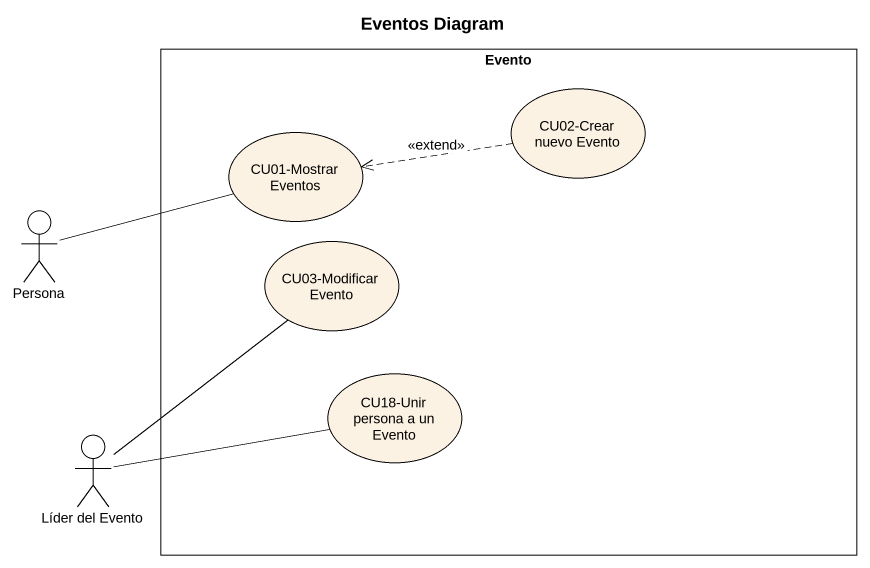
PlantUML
@startuml
title Eventos Diagram
rectangle Evento {
  usecase "CU02-Crear nuevo Evento" as CU02_Crear_nuevo_Evento
  usecase "CU01-Mostrar Eventos" as CU01_Mostrar_Eventos
  usecase "CU03-Modificar Evento" as CU03_Modificar_Evento
  usecase "CU18-Unir persona a un Evento" as CU18_Unir_persona_a_un
}
actor Persona
actor "Líder del Evento" as Líder_del_Evento
CU02_Crear_nuevo_Evento .left.> CU01_Mostrar_Eventos : <<extend>>
Persona -right- CU01_Mostrar_Eventos
Líder_del_Evento -up- CU03_Modificar_Evento
Líder_del_Evento -right- CU18_Unir_persona_a_un
@enduml
